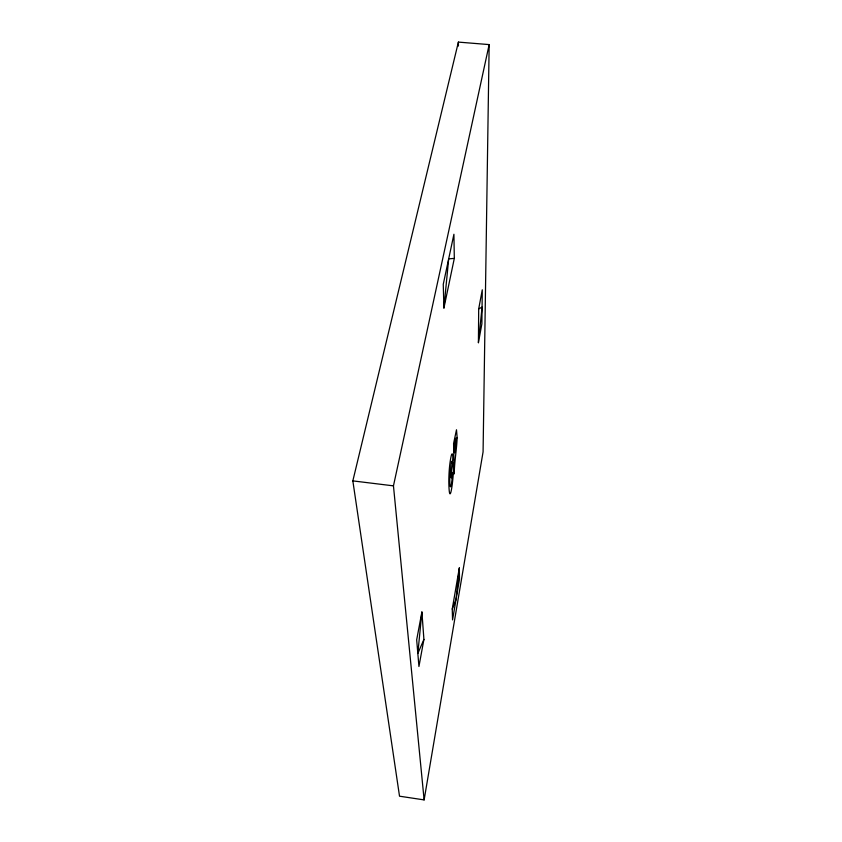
<?xml version="1.0" encoding="UTF-8"?>
<svg xmlns="http://www.w3.org/2000/svg" width="842" height="842" viewBox="0 0 842 842"><rect width="100%" height="100%" fill="white"/><g stroke="black" fill="none" stroke-linecap="round" stroke-linejoin="round"><path stroke-width="1.26" d="M478.414 342.683L478.688 308.94L482.277 289.806L481.877 323.823L478.414 342.683L482.077 307.109L478.688 308.94M489.16 44.594L483.076 451.912L424.126 799.9L399.518 796.195L352.84 480.887L458.385 42.1L489.16 44.594L393.456 485.855L424.126 799.9M443.923 308.014L448.681 258.862L454.312 258.389L453.922 234.255L443.26 284.301L443.923 308.014L454.312 258.389M421.895 611.997L417.832 653.466L423.915 639.425L421.895 611.997L416.674 639.857L418.937 666.506L423.915 639.425M459.311 567.961L456.059 599.336L452.259 609.061L452.554 619.891L459.49 579.212L459.311 567.961L452.259 609.061M352.84 480.887L393.456 485.855M458.385 42.1L458.427 46.047M456.248 439.934L454.764 452.764C453.28 454.133 455.911 431.63 456.248 439.934M449.765 475.919C449.575 498.127 452.649 480.835 452.249 472.362L451.217 477.94L451.091 472.888L453.049 462.374C455.217 466.636 449.323 516.567 448.807 481.287C448.902 473.562 449.344 465.815 450.723 458.206C452.701 447.46 453.596 459.49 451.986 462.974L451.544 461.332L449.765 475.919M457.164 437.777C456.659 449.923 454.396 461.837 454.206 473.93L453.585 443.534L456.49 429.767L457.164 437.777"/></g></svg>
